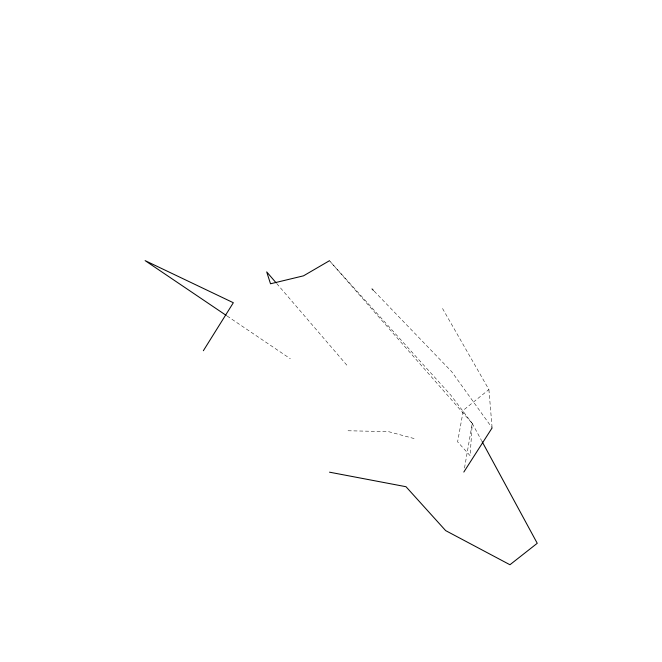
<?xml version="1.0" encoding="UTF-8"?>
<svg xmlns="http://www.w3.org/2000/svg" width="662" height="662" viewBox="0 0 662 662"><rect width="100%" height="100%" fill="white"/><g stroke="black" fill="none" stroke-linecap="round" stroke-linejoin="round"><path stroke-width="0.5" stroke-dasharray="3.31 2.48" d="M329.436 260.729L450.681 394.999L472.254 423.44L470.128 455.704L457.608 441.844L463.334 410.25L488.904 389.546L441.537 306.763M464.517 468.009L472.254 423.44L330.115 261.498M348.022 430.763L388.486 431.632L415.976 439.055M227.124 316.022L290.337 358.73M374.162 291.156L451.641 371.605L492.123 427.884M276.749 283.576L347.724 366.194M472.254 423.44L481.605 440.693M488.904 389.546L492.04 426.874"/><path stroke-width="0.99" d="M203.35 350.736L233.338 302.724L145.11 260.621L226.263 315.443M463.814 472.064L492.123 427.884M329.436 260.729L303.51 275.831L270.51 283.775L266.703 271.892L276.079 282.798M329.519 472.18L405.988 486.711L445.65 530.61L509.947 564.744L537.246 543.287L482.102 441.595M372.011 288.913L373.442 290.411"/></g></svg>
